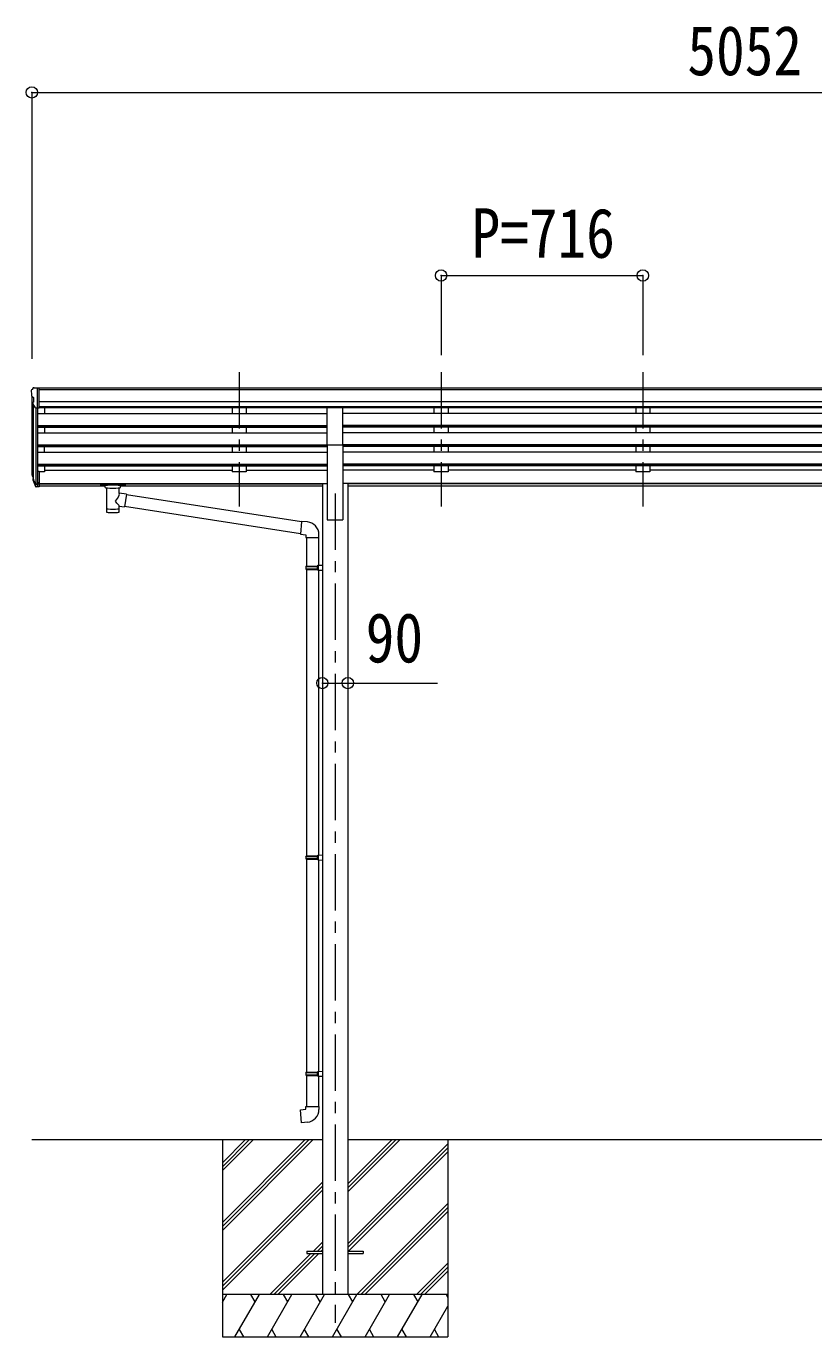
# Model space of a CAD drawing. Units: millimetres, scale not verified. Extents: x -11243 to 11243, y -7760 to 7760.
# Drawn here: x 1941 to 4735, y -4927 to -275 of the extents above; entities that cross this region are included whole.
import ezdxf
from ezdxf.enums import TextEntityAlignment as Align

# ---------------------------------------------------------------- set-up
doc = ezdxf.new("R2010")
doc.units = ezdxf.units.MM
doc.header["$LTSCALE"] = 40
doc.header["$PDMODE"] = 32
doc.header["$PDSIZE"] = 40
doc.linetypes.add('CHAIN1', pattern=[8, 5, -1, 1, -1])
for name, color, linetype, lineweight in [('0-0_0', 7, 'Continuous', 9), ('0-1_本体', 5, 'CHAIN1', 9), ('0-3_ELV2', 4, 'Continuous', 9), ('0-6_OTH_LINE', 6, 'Continuous', 9), ('0-9_OUTLINE', 7, 'Continuous', 9)]:
    doc.layers.add(name, color=color, linetype=linetype, lineweight=lineweight)
doc.styles.add('ＭＳ ゴシック', font='')
doc.styles.get('ＭＳ ゴシック').set_extended_font_data('MS Gothic')

msp = doc.modelspace()

# ---------------------------------------------------------------- linework, layer by layer
at = {"layer": '0-0_0'}
for p, q in [((1960.52, -4226.61), (2991.32, -4226.61)), ((2636.52, -4226.61), (2636.52, -4926.61)), ((2636.52, -4520.79), (2930.69, -4226.61)), ((2636.52, -4534.93), (2944.84, -4226.61)), ((2636.52, -4549.07), (2958.98, -4226.61)), ((2636.52, -4336.94), (2746.85, -4226.61)), ((2636.52, -4322.8), (2732.7, -4226.61)), ((2636.52, -4308.66), (2718.56, -4226.61)), ((3081.72, -4226.61), (5891.32, -4226.61)), ((3081.72, -4412.24), (3267.35, -4226.61)), ((3081.72, -4398.1), (3253.2, -4226.61)), ((3081.72, -4383.96), (3239.06, -4226.61)), ((3436.52, -4226.61), (3436.52, -4926.61)), ((3081.72, -4596.09), (3436.52, -4241.29)), ((3081.72, -4610.23), (3436.52, -4255.44)), ((3083.98, -4622.11), (3436.52, -4269.58)), ((2636.52, -4732.92), (2991.32, -4378.12)), ((2636.52, -4747.06), (2991.32, -4392.27)), ((2636.52, -4761.21), (2991.32, -4406.41)), ((3113.32, -4776.61), (3436.52, -4453.42)), ((3127.47, -4776.61), (3436.52, -4467.57)), ((3141.61, -4776.61), (3436.52, -4481.71)), ((2959.46, -4622.11), (2991.32, -4590.26)), ((2973.6, -4622.11), (2991.32, -4604.4)), ((2804.96, -4776.61), (2950.46, -4631.11)), ((2819.1, -4776.61), (2964.6, -4631.11)), ((2833.24, -4776.61), (2978.74, -4631.11)), ((2987.74, -4622.11), (2991.32, -4618.54)), ((3325.46, -4776.61), (3436.52, -4665.56)), ((3339.6, -4776.61), (3436.52, -4679.7)), ((3353.74, -4776.61), (3436.52, -4693.84)), ((3436.52, -4776.61), (2636.52, -4776.61)), ((2636.52, -4804.12), (2652.39, -4776.61)), ((2681.26, -4926.61), (2767.86, -4776.61)), ((2752.86, -4802.59), (2737.86, -4776.61)), ((2796.73, -4926.61), (2883.33, -4776.61)), ((2868.33, -4802.6), (2853.33, -4776.61)), ((2912.2, -4926.61), (2998.8, -4776.61)), ((2983.8, -4802.6), (2968.8, -4776.61)), ((3027.67, -4926.61), (3114.27, -4776.61)), ((3099.27, -4802.59), (3084.27, -4776.61)), ((3143.14, -4926.61), (3229.74, -4776.61)), ((3214.74, -4802.59), (3199.74, -4776.61)), ((3258.61, -4926.61), (3345.21, -4776.61)), ((3315.21, -4776.61), (3330.21, -4802.59)), ((3430.68, -4776.61), (3436.52, -4786.71)), ((3374.08, -4926.61), (3436.52, -4818.48)), ((2636.52, -4926.61), (3436.52, -4926.61)), ((2696.26, -4900.63), (2711.26, -4926.61)), ((2811.73, -4900.63), (2826.73, -4926.61)), ((2927.2, -4900.63), (2942.2, -4926.61)), ((3042.67, -4900.63), (3057.67, -4926.61)), ((3158.14, -4900.63), (3173.14, -4926.61)), ((3273.61, -4900.63), (3288.61, -4926.61)), ((3389.08, -4900.63), (3404.08, -4926.61))]:
    msp.add_line(p, q, dxfattribs=at)
at = {"layer": '0-1_本体'}
for p, q in [((2696.51, -1502.21), (2696.51, -1979.73)), ((2696.52, -1502.21), (2696.52, -1979.73)), ((3412.51, -1502.21), (3412.51, -1979.73)), ((3412.52, -1502.21), (3412.52, -1979.73)), ((4128.51, -1502.21), (4128.51, -1979.73)), ((4128.52, -1502.21), (4128.52, -1979.73)), ((3036.52, -1933.05), (3036.52, -4876.61))]:
    msp.add_line(p, q, dxfattribs=at)
at = {"layer": '0-3_ELV2'}
for p, q in [((1958.52, -1567.33), (1958.52, -1567.96)), ((1965.42, -1558.52), (1961.36, -1564.33)), ((1968.52, -1557.96), (1966.18, -1558.1)), ((1968.52, -1557.96), (1987.02, -1557.96)), ((1980.52, -1630.94), (1980.52, -1557.96)), ((1987.02, -1557.96), (1997.02, -1558.04)), ((1987.02, -1629.94), (1987.02, -1557.96)), ((6986.02, -1559.56), (1987.02, -1559.56)), ((6986.02, -1564.78), (1987.02, -1564.78)), ((1997.02, -1559.56), (1997.02, -1558.04)), ((1960.52, -1588.53), (1960.52, -1854.97)), ((1961.05, -1589.14), (1966.37, -1592.21)), ((1972.89, -1629.13), (1963.89, -1613.53)), ((1965.49, -1616.3), (1965.49, -1881.68)), ((1966.52, -1592.47), (1966.52, -1608.75)), ((6986.02, -1608.31), (1987.02, -1608.31)), ((6986.02, -1626.16), (1987.02, -1626.16)), ((1974.52, -1630.47), (1974.51, -1900.11)), ((1980.52, -1630.94), (1975.31, -1630.62)), ((1980.52, -1630.94), (1980.51, -1855.34)), ((1980.51, -1649.86), (3009.01, -1649.86)), ((1987.02, -1629.94), (1980.52, -1629.94)), ((3009.02, -1629.41), (1987.02, -1629.41)), ((2005.51, -1629.41), (2005.51, -1649.86)), ((2671.51, -1629.41), (2671.51, -1649.86)), ((2721.51, -1629.41), (2721.51, -1649.86)), ((3009.02, -1760.38), (3009.02, -1628.59)), ((3009.02, -1628.59), (3064.02, -1628.59)), ((5909.01, -1649.86), (3064.01, -1649.86)), ((3064.02, -1760.38), (3064.02, -1628.59)), ((5909.02, -1629.41), (3064.02, -1629.41)), ((3387.51, -1629.41), (3387.51, -1649.86)), ((3437.51, -1629.41), (3437.51, -1649.86)), ((4103.51, -1629.41), (4103.51, -1649.86)), ((4153.51, -1629.41), (4153.51, -1649.86)), ((1980.51, -1691.74), (3009.01, -1691.74)), ((1980.51, -1693.23), (3009.01, -1693.23)), ((1980.51, -1697.55), (3009.01, -1697.55)), ((1980.51, -1718.35), (3009.01, -1718.35)), ((2005.51, -1697.55), (2005.51, -1718.35)), ((2671.51, -1697.55), (2671.51, -1718.35)), ((2721.51, -1697.55), (2721.51, -1718.35)), ((5909.01, -1691.74), (3064.01, -1691.74)), ((5909.01, -1693.23), (3064.01, -1693.23)), ((5909.01, -1697.55), (3064.01, -1697.55)), ((5909.01, -1718.35), (3064.01, -1718.35)), ((3387.51, -1697.55), (3387.51, -1718.35)), ((3437.51, -1697.55), (3437.51, -1718.35)), ((4103.51, -1697.55), (4103.51, -1718.35)), ((4153.51, -1697.55), (4153.51, -1718.35)), ((1980.51, -1760.23), (3009.01, -1760.23)), ((1980.51, -1761.73), (3009.01, -1761.73)), ((1980.51, -1766.04), (3009.01, -1766.04)), ((2005.51, -1786.84), (2005.51, -1766.04)), ((2671.51, -1766.04), (2671.51, -1786.84)), ((2721.51, -1766.04), (2721.51, -1786.84)), ((3009.02, -1760.38), (3009.02, -2026.61)), ((3009.02, -1760.38), (3064.02, -1760.38)), ((5909.01, -1760.23), (3064.01, -1760.23)), ((5909.01, -1761.73), (3064.01, -1761.73)), ((5909.01, -1766.04), (3064.01, -1766.04)), ((3064.02, -1760.38), (3064.02, -2026.61)), ((3387.51, -1766.04), (3387.51, -1786.84)), ((3437.51, -1766.04), (3437.51, -1786.84)), ((4103.51, -1766.04), (4103.51, -1786.84)), ((4153.51, -1766.04), (4153.51, -1786.84)), ((1980.51, -1786.84), (3009.01, -1786.84)), ((5909.01, -1786.84), (3064.01, -1786.84)), ((1980.51, -1828.72), (3009.01, -1828.72)), ((1980.51, -1830.22), (3009.01, -1830.22)), ((1980.51, -1834.54), (3009.01, -1834.54)), ((1980.51, -1855.34), (1980.51, -1910.11)), ((1987.01, -1855.34), (1980.51, -1855.34)), ((1987.01, -1855.34), (1987.01, -1909.37)), ((2005.51, -1855.97), (1987.01, -1855.97)), ((2005.51, -1834.54), (2005.51, -1855.97)), ((2005.51, -1851.03), (2671.51, -1851.03)), ((2671.51, -1834.54), (2671.51, -1855.97)), ((2721.51, -1855.97), (2671.51, -1855.97)), ((2721.51, -1834.54), (2721.51, -1855.97)), ((2721.51, -1851.03), (3009.01, -1851.03)), ((5909.01, -1828.72), (3064.01, -1828.72)), ((5909.01, -1830.22), (3064.01, -1830.22)), ((5909.01, -1834.54), (3064.01, -1834.54)), ((3387.51, -1851.03), (3064.01, -1851.03)), ((3387.51, -1834.54), (3387.51, -1855.97)), ((3437.51, -1855.97), (3387.51, -1855.97)), ((3437.51, -1834.54), (3437.51, -1855.97)), ((4103.51, -1851.03), (3437.51, -1851.03)), ((4103.51, -1834.54), (4103.51, -1855.97)), ((4153.51, -1855.97), (4103.51, -1855.97)), ((4153.51, -1834.54), (4153.51, -1855.97)), ((4819.51, -1851.03), (4153.51, -1851.03)), ((1961.61, -1869.53), (1965.49, -1877.47)), ((1962.21, -1868.15), (1965.49, -1875.21)), ((1963.92, -1880.8), (1964.26, -1885.21)), ((1964.26, -1885.21), (1973.07, -1908.75)), ((1964.88, -1884.64), (1973.07, -1900.82)), ((1974.08, -1899.69), (1966.33, -1884.29)), ((1980.51, -1900.37), (1975.38, -1900.37)), ((1980.51, -1902.18), (1975.67, -1902.18)), ((1987.01, -1895.47), (1980.51, -1895.47)), ((1987.01, -1900.35), (1980.51, -1900.35)), ((1987.01, -1898.04), (2991.31, -1898.04)), ((1987.01, -1899.44), (2991.31, -1899.44)), ((2221.01, -1907.13), (1987.01, -1907.13)), ((2991.31, -1907.13), (2275.01, -1907.13)), ((2991.32, -1897.61), (2991.32, -4776.61)), ((2991.32, -1897.61), (3009.02, -1897.61)), ((3081.72, -1897.61), (3064.02, -1897.61)), ((5891.31, -1898.04), (3081.71, -1898.04)), ((5891.31, -1899.44), (3081.71, -1899.44)), ((5891.31, -1907.13), (3081.71, -1907.13)), ((3081.72, -1897.61), (3081.72, -4776.61)), ((1980.51, -1910.11), (1975.67, -1910.11)), ((1987.01, -1909.37), (1980.51, -1909.37)), ((3009.02, -2026.61), (3064.02, -2026.61)), ((2936.52, -4622.11), (2936.52, -4631.11)), ((2936.52, -4622.11), (2991.32, -4622.11)), ((2936.52, -4631.11), (2991.32, -4631.11)), ((3081.72, -4622.11), (3136.52, -4622.11)), ((3081.72, -4631.11), (3136.52, -4631.11)), ((3136.52, -4622.11), (3136.52, -4631.11))]:
    msp.add_line(p, q, dxfattribs=at)
for centre, radius, start, end in [((1961.52, -1567.33), 3, 93, 180), ((2160.52, -1567.96), 202, 180, 184.94904), ((1966.24, -1559.1), 1, 93.5, 145), ((1965.42, -1584.77), 6.18, 185.7035, 224.99897), ((1966.49, -1612.03), 3, 94.7167, 210), ((1966.22, -1608.75), 0.3, 274.7167, 0), ((1966.22, -1592.47), 0.3, 0, 60), ((1975.49, -1627.63), 3, 210, 266.5), ((1989.7, -1860.41), 29.53, 186.50806, 197.98144), ((1991.1, -1858.65), 30.41, 187.1552, 198.19734)]:
    msp.add_arc(centre, radius, start, end, dxfattribs=at)
for centre, major_axis, ratio, start_param, end_param in [((2049.17, -1860.84), (-89.06, 1.43), 0.57596, 6.1962358, 6.3678173), ((2048.38, -1854.17), (87.93, 4.42), 0.541684, 3.0659337, 3.2228513), ((1965.23, -1880.8), (1.3, 0), 0.90356, 1.3700892, 3.347195), ((2051.15, -1864.61), (-89.07, 0), 0.90356, 0.2056023, 0.2515348), ((2050.43, -1860.75), (-88.05, 0), 0.90356, 0.2662965, 0.3003836), ((1975.67, -1899.47), (-3, 0), 0.90356, 0.5235988, 1.5707963), ((1975.38, -1899.01), (-1.5, 0), 0.90356, 0.5235988, 1.5707963), ((1975.67, -1907.4), (3, 0), 0.90356, 3.6651914, 4.712389)]:
    msp.add_ellipse(centre, major_axis=major_axis, ratio=ratio, start_param=start_param, end_param=end_param, dxfattribs=at)
at = {"layer": '0-6_OTH_LINE'}
for p, q in [((1960.52, -509.56), (1960.52, -1454.97)), ((1960.52, -509.56), (7012.52, -509.56)), ((3412.52, -1159.56), (3412.52, -1442.01)), ((3412.52, -1159.56), (4128.52, -1159.56)), ((4128.52, -1159.56), (4128.52, -1442.01)), ((2991.32, -2606.17), (3081.72, -2606.17))]:
    msp.add_line(p, q, dxfattribs=at)
at = {"layer": '0-6_OTH_LINE', "lineweight": 18}
msp.add_line((3081.72, -2606.17), (3399.99, -2606.17), dxfattribs=at)
at = {"layer": '0-6_OTH_LINE'}
for p in [(1960.52, -509.56), (3412.52, -1159.56), (4128.52, -1159.56), (2991.32, -2606.17), (3081.72, -2606.17)]:
    msp.add_point(p, dxfattribs=at)
at = {"layer": '0-9_OUTLINE'}
for p, q in [((2204.51, -1900.21), (2204.51, -1905.97)), ((2206.51, -1899.55), (2289.51, -1899.55)), ((2206.51, -1901.73), (2289.51, -1901.73)), ((2206.51, -1906.64), (2221.01, -1906.64)), ((2221.01, -1912.28), (2221.01, -1905.73)), ((2275.01, -1912.28), (2275.01, -1905.73)), ((2275.01, -1906.64), (2289.51, -1906.64)), ((2291.51, -1900.21), (2291.51, -1905.97)), ((2225.11, -1913.2), (2225.1, -1998.64)), ((2270.91, -1931.95), (2270.91, -1913.2)), ((2296.13, -1935.85), (2270.91, -1931.94)), ((2296.13, -1935.85), (2289.11, -1981.11)), ((2917.13, -2034.25), (2295.82, -1937.87)), ((2270.93, -1998.64), (2270.91, -1977.97)), ((2270.91, -1978.29), (2289.11, -1981.11)), ((2913.46, -2076.19), (2289.38, -1979.37)), ((2938.13, -2034.21), (2917.29, -2032.39)), ((2933.2, -2089.96), (2979.2, -2089.96)), ((2935.31, -2089.96), (2935.31, -2190.68)), ((2977.31, -2089.96), (2977.31, -2188.12)), ((2979.2, -2089.96), (2979.2, -2079.04)), ((2933.31, -2192.68), (2934.31, -2190.68)), ((2933.31, -2192.68), (2977.31, -2192.68)), ((2933.31, -2192.68), (2933.31, -2200.68)), ((2933.31, -2200.68), (2977.31, -2200.68)), ((2933.31, -2200.68), (2934.31, -2202.68)), ((2934.31, -2190.68), (2977.31, -2190.68)), ((2934.31, -2202.68), (2977.31, -2202.68)), ((2935.31, -2202.68), (2935.31, -3219.37)), ((2972.84, -2192.68), (2972.41, -2190.68)), ((2975.31, -2188.18), (2991.31, -2187.71)), ((2975.31, -2190.18), (2975.31, -2188.18)), ((2975.31, -2190.18), (2977.31, -2190.18)), ((2975.31, -2205.18), (2975.31, -2203.18)), ((2975.31, -2205.18), (2991.31, -2205.65)), ((2977.31, -2205.24), (2977.31, -3216.81)), ((2991.31, -2187.71), (2991.31, -2205.65)), ((2933.31, -3221.37), (2934.31, -3219.37)), ((2933.31, -3221.37), (2977.31, -3221.37)), ((2933.31, -3221.37), (2933.31, -3229.37)), ((2933.31, -3229.37), (2977.31, -3229.37)), ((2933.31, -3229.37), (2934.31, -3231.37)), ((2934.31, -3219.37), (2977.31, -3219.37)), ((2934.31, -3231.37), (2977.31, -3231.37)), ((2935.31, -3231.37), (2935.31, -3987.06)), ((2972.84, -3221.37), (2972.41, -3219.37)), ((2975.31, -3216.87), (2991.31, -3216.4)), ((2975.31, -3218.87), (2975.31, -3216.87)), ((2975.31, -3218.87), (2977.31, -3218.87)), ((2975.31, -3233.87), (2975.31, -3231.87)), ((2975.31, -3233.87), (2991.31, -3234.34)), ((2977.31, -3233.93), (2977.31, -3984.5)), ((2991.31, -3216.4), (2991.31, -3234.34)), ((2933.31, -3989.06), (2934.31, -3987.06)), ((2933.31, -3989.06), (2977.31, -3989.06)), ((2933.31, -3989.06), (2933.31, -3997.06)), ((2933.31, -3997.06), (2977.31, -3997.06)), ((2933.31, -3997.06), (2934.31, -3999.06)), ((2934.31, -3987.06), (2977.31, -3987.06)), ((2934.31, -3999.06), (2977.31, -3999.06)), ((2935.31, -3999.06), (2935.31, -4109.06)), ((2972.84, -3989.06), (2972.41, -3987.06)), ((2975.31, -3984.56), (2991.31, -3984.09)), ((2975.31, -3986.56), (2975.31, -3984.56)), ((2975.31, -3986.56), (2977.31, -3986.56)), ((2975.31, -4001.56), (2975.31, -3999.56)), ((2991.31, -3984.09), (2991.31, -4002.03)), ((2975.31, -4001.56), (2991.31, -4002.03)), ((2977.31, -4001.62), (2977.31, -4109.06)), ((2933.31, -4109.06), (2979.31, -4109.06)), ((2933.31, -4119.06), (2933.31, -4109.06)), ((2979.31, -4109.06), (2979.31, -4119.97))]:
    msp.add_line(p, q, dxfattribs=at)
for points in [[(2204.51, -1900.21), (2204.55, -1900.02), (2204.64, -1899.88), (2204.73, -1899.79), (2204.83, -1899.73), (2204.96, -1899.68), (2205.25, -1899.62), (2205.74, -1899.57), (2206.28, -1899.55), (2206.51, -1899.55)], [(2204.51, -1905.97), (2204.55, -1906.17), (2204.64, -1906.31), (2204.73, -1906.4), (2204.83, -1906.46), (2204.96, -1906.51), (2205.25, -1906.57), (2205.74, -1906.61), (2206.28, -1906.63), (2206.51, -1906.64)], [(2289.51, -1899.55), (2289.87, -1899.55), (2290.4, -1899.58), (2290.85, -1899.63), (2291.15, -1899.71), (2291.32, -1899.81), (2291.44, -1899.95), (2291.51, -1900.13), (2291.51, -1900.21)], [(2289.51, -1906.64), (2289.87, -1906.63), (2290.4, -1906.61), (2290.85, -1906.56), (2291.15, -1906.48), (2291.32, -1906.38), (2291.44, -1906.24), (2291.51, -1906.06), (2291.51, -1905.97)], [(2917.29, -2032.39), (2913.28, -2078.22), (2933.2, -2079.96), (2933.2, -2089.96)], [(2972.84, -2192.68), (2972.84, -2200.68), (2972.41, -2202.68)], [(2975.31, -2203.18), (2977.31, -2203.18), (2977.31, -2190.18)], [(2972.84, -3221.37), (2972.84, -3229.37), (2972.41, -3231.37)], [(2975.31, -3231.87), (2977.31, -3231.87), (2977.31, -3218.87)], [(2972.84, -3989.06), (2972.84, -3997.06), (2972.41, -3999.06)], [(2975.31, -3999.56), (2977.31, -3999.56), (2977.31, -3986.56)], [(2938.24, -4164.8), (2917.4, -4166.62), (2913.39, -4120.8), (2933.31, -4119.06)]]:
    msp.add_lwpolyline(points, dxfattribs=at)
for centre, start, end in [((2934.2, -2079.04), 0, 85), ((2934.31, -4119.97), 275, 0)]:
    msp.add_arc(centre, 45, start, end, dxfattribs=at)
for centre, major_axis, ratio, start_param, end_param in [((2206.51, -1901.95), (2, 0), 0.109601, 3.1415927, 4.712389), ((2248.01, -1905.73), (27, 0), 0.070066, 6.2831853, 9.424778), ((2289.51, -1901.95), (2, 0), 0.109601, 4.712389, 6.2831853), ((2248.01, -1912.2), (27.06, 0), 0.069685, 3.1415927, 6.2831853), ((2248.01, -1958.48), (-22.81, -26.62), 0.234429, 1.6855472, 3.1268519), ((2259.01, -1909.72), (16, 0), 0.361356, 6.2636979, 6.2831853), ((2248.01, -1998.64), (22.92, 0), 0.101955, 3.1415499, 6.2833984), ((2248.01, -1986.2), (22.91, 0), 0.122865, 3.1415927, 6.2831853), ((2250.57, -1955.83), (20.32, -22.25), 0.045535, 0.0389954, 1.3075346)]:
    msp.add_ellipse(centre, major_axis=major_axis, ratio=ratio, start_param=start_param, end_param=end_param, dxfattribs=at)

# ---------------------------------------------------------------- texts
at = {"layer": '0-6_OTH_LINE', "color": 7, "style": 'ＭＳ ゴシック', "width": 0.85}
for s, p in [('5052', (4286.52, -501.56)), ('P=716', (3520.52, -1149.56)), ('90', (3145.21, -2585.88))]:
    msp.add_text(s, height=176, dxfattribs=at).set_placement(p, align=Align.BOTTOM_LEFT)

doc.saveas('drawing.dxf')
